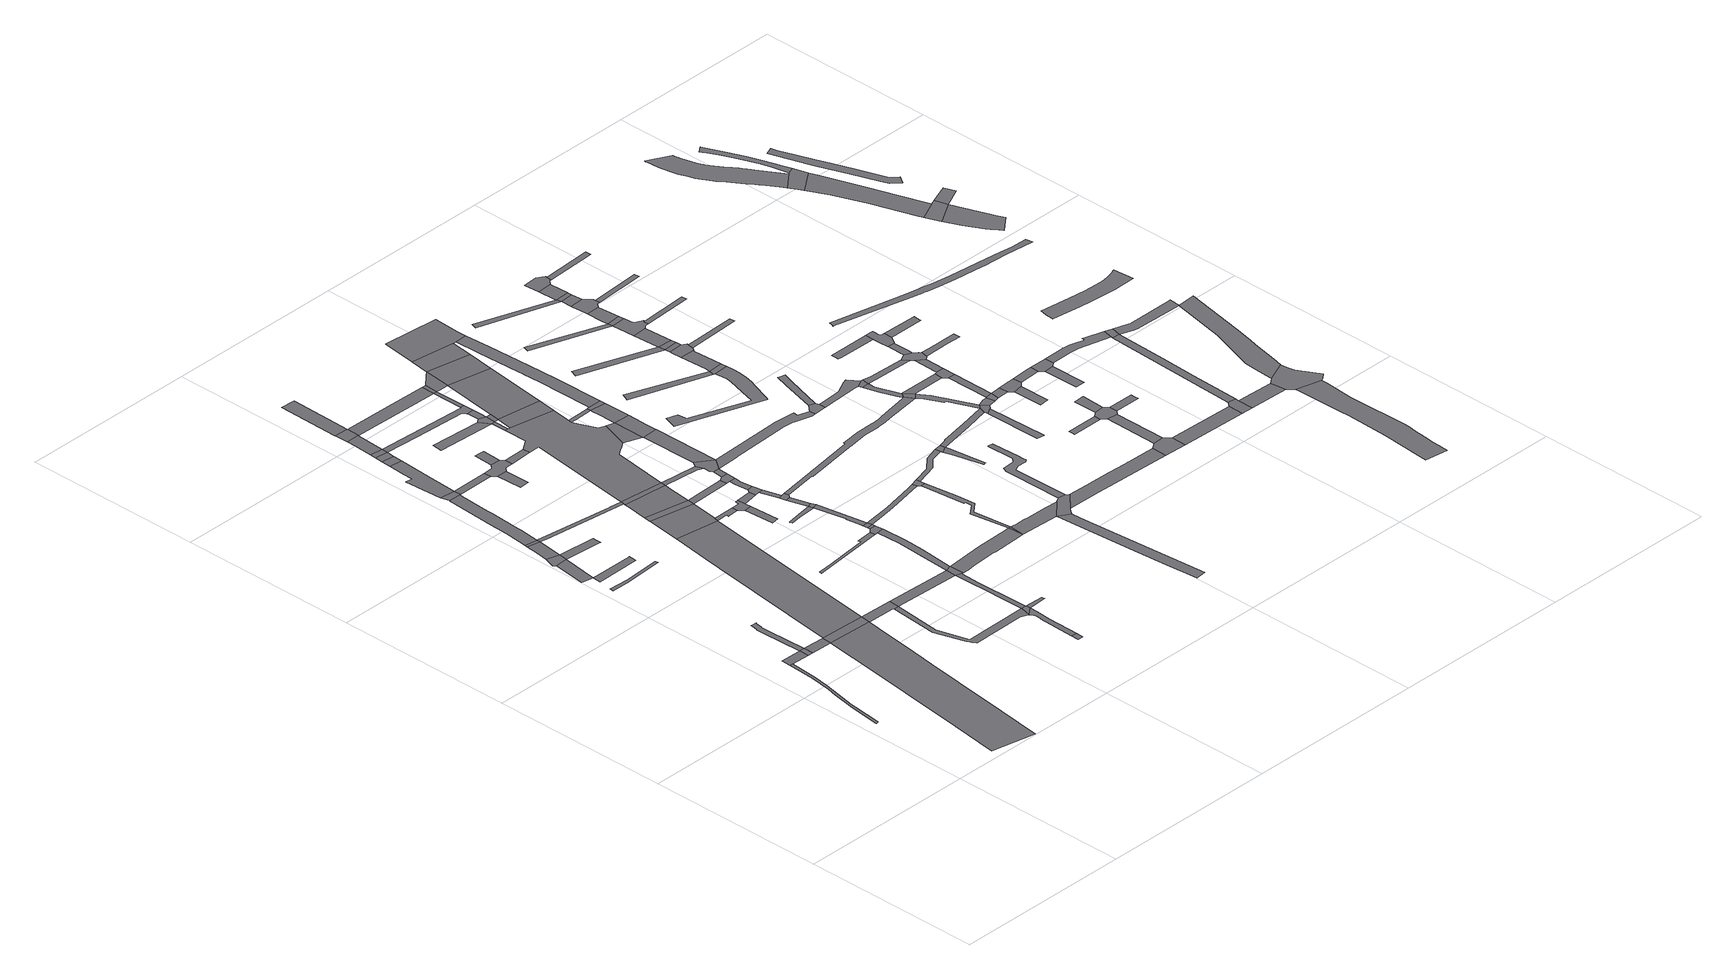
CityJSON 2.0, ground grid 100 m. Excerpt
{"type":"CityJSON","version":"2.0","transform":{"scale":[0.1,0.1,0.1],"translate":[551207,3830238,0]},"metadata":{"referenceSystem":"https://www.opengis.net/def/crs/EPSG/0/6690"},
"CityObjects":{
"road1":{"type":"Road","attributes":{"RoadStructureAttribute.sectionType":"1"},"geometry":[{"type":"MultiSurface","lod":"1","boundaries":[[[0,1,2,3,4,5,6,7,8,9,10,11,12,13,14,15]]]}]},
"road2":{"type":"Road","geometry":[{"type":"MultiSurface","lod":"1","boundaries":[[[16,17,0,15,18,19]]]}]},
"road3":{"type":"Road","attributes":{"RoadStructureAttribute.sectionType":"1"},"geometry":[{"type":"MultiSurface","lod":"1","boundaries":[[[20,21,22,23,24,25,26,27,28,29,30,31,32,33,34,35]]]}]},
"road4":{"type":"Road","geometry":[{"type":"MultiSurface","lod":"1","boundaries":[[[19,18,36,37]]]}]},
"road5":{"type":"Road","attributes":{"RoadStructureAttribute.sectionType":"1"},"geometry":[{"type":"MultiSurface","lod":"1","boundaries":[[[38,39,40,41,42,43,44,45,46,47,19,37]]]}]},
"road6":{"type":"Road","attributes":{"RoadStructureAttribute.sectionType":"1"},"geometry":[{"type":"MultiSurface","lod":"1","boundaries":[[[48,37,36,20,49]]]}]},
"road7":{"type":"Road","attributes":{"RoadStructureAttribute.sectionType":"1"},"geometry":[{"type":"MultiSurface","lod":"1","boundaries":[[[50,51,52,53]]]}]},
"road8":{"type":"Road","geometry":[{"type":"MultiSurface","lod":"1","boundaries":[[[54,55,51,50,56]]]}]},
"road9":{"type":"Road","attributes":{"RoadStructureAttribute.sectionType":"1"},"geometry":[{"type":"MultiSurface","lod":"1","boundaries":[[[57,58,59,60,61,62,63]]]}]},
"road10":{"type":"Road","attributes":{"RoadStructureAttribute.sectionType":"1"},"geometry":[{"type":"MultiSurface","lod":"1","boundaries":[[[64,65,54,56,66,67]]]}]},
"road11":{"type":"Road","attributes":{"RoadStructureAttribute.sectionType":"1"},"geometry":[{"type":"MultiSurface","lod":"1","boundaries":[[[68,69,70,71,53,72]]]}]},
"road12":{"type":"Road","geometry":[{"type":"MultiSurface","lod":"1","boundaries":[[[49,20,35,73,74]]]}]},
"road13":{"type":"Road","geometry":[{"type":"MultiSurface","lod":"1","boundaries":[[[75,64,67,76]]]}]},
"road14":{"type":"Road","geometry":[{"type":"MultiSurface","lod":"1","boundaries":[[[77,78,79,80,56,50]]]}]},
"road15":{"type":"Road","attributes":{"RoadStructureAttribute.sectionType":"1"},"geometry":[{"type":"MultiSurface","lod":"1","boundaries":[[[81,82,83,75,76,84,85,86,87,88,89,90]]]}]},
"road16":{"type":"Road","geometry":[{"type":"MultiSurface","lod":"1","boundaries":[[[91,92,81,90,93]]]}]},
"road17":{"type":"Road","geometry":[{"type":"MultiSurface","lod":"1","boundaries":[[[73,35,94,95,96,97,98]]]}]},
"road18":{"type":"Road","attributes":{"RoadStructureAttribute.sectionType":"1"},"geometry":[{"type":"MultiSurface","lod":"1","boundaries":[[[99,100,101,74,73,102]]]}]},
"road19":{"type":"Road","attributes":{"RoadStructureAttribute.sectionType":"1"},"geometry":[{"type":"MultiSurface","lod":"1","boundaries":[[[103,104,105,106,91,93,107,108,109]]]}]},
"road20":{"type":"Road","attributes":{"RoadStructureAttribute.sectionType":"1"},"geometry":[{"type":"MultiSurface","lod":"1","boundaries":[[[76,67,110,111,112,113,114,115,116,117]]]}]},
"road21":{"type":"Road","attributes":{"RoadStructureAttribute.sectionType":"1"},"geometry":[{"type":"MultiSurface","lod":"1","boundaries":[[[118,93,90,119]]]}]},
"road22":{"type":"Road","geometry":[{"type":"MultiSurface","lod":"1","boundaries":[[[120,103,109,121]]]}]},
"road23":{"type":"Road","attributes":{"RoadStructureAttribute.sectionType":"1"},"geometry":[{"type":"MultiSurface","lod":"1","boundaries":[[[122,120,121,123,124,125]]]}]},
"road24":{"type":"Road","geometry":[{"type":"MultiSurface","lod":"1","boundaries":[[[126,122,125,127]]]}]},
"road25":{"type":"Road","attributes":{"RoadStructureAttribute.sectionType":"1"},"geometry":[{"type":"MultiSurface","lod":"1","boundaries":[[[96,128,129,130,131,132,133,134,135,136,137,138,139,140,141,142,143,144,97]]]}]},
"road26":{"type":"Road","attributes":{"RoadStructureAttribute.sectionType":"1"},"geometry":[{"type":"MultiSurface","lod":"1","boundaries":[[[145,146,147,148,149,150,126,127]]]}]},
"road27":{"type":"Road","geometry":[{"type":"MultiSurface","lod":"1","boundaries":[[[151,152,153,154]]]}]},
"road28":{"type":"Road","geometry":[{"type":"MultiSurface","lod":"1","boundaries":[[[155,156,149,148,157,158,159]]]}]},
"road29":{"type":"Road","geometry":[{"type":"MultiSurface","lod":"1","boundaries":[[[160,161,162,163]]]}]},
"road30":{"type":"Road","attributes":{"RoadStructureAttribute.sectionType":"1"},"geometry":[{"type":"MultiSurface","lod":"1","boundaries":[[[98,97,164,165]]]}]},
"road31":{"type":"Road","attributes":{"RoadStructureAttribute.sectionType":"1"},"geometry":[{"type":"MultiSurface","lod":"1","boundaries":[[[166,167,168,139,169,170,171,172,151,154]]]}]},
"road32":{"type":"Road","geometry":[{"type":"MultiSurface","lod":"1","boundaries":[[[173,174,99,102,175,176,177]]]}]},
"road33":{"type":"Road","attributes":{"RoadStructureAttribute.sectionType":"1"},"geometry":[{"type":"MultiSurface","lod":"1","boundaries":[[[178,155,159,179]]]}]},
"road34":{"type":"Road","geometry":[{"type":"MultiSurface","lod":"1","boundaries":[[[180,181,118,119,163,162,182,183,184,185]]]}]},
"road35":{"type":"Road","geometry":[{"type":"MultiSurface","lod":"1","boundaries":[[[140,139,168,186]]]}]},
"road36":{"type":"Road","geometry":[{"type":"MultiSurface","lod":"1","boundaries":[[[187,173,177,188]]]}]},
"road37":{"type":"Road","geometry":[{"type":"MultiSurface","lod":"1","boundaries":[[[189,190,191,180,185]]]}]},
"road38":{"type":"Road","attributes":{"RoadStructureAttribute.sectionType":"1"},"geometry":[{"type":"MultiSurface","lod":"1","boundaries":[[[113,192,193,187,188,194,195,196]]]}]},
"road39":{"type":"Road","attributes":{"RoadStructureAttribute.sectionType":"1"},"geometry":[{"type":"MultiSurface","lod":"1","boundaries":[[[197,198,199,200,201,202,203,204,205,206]]]}]},
"road40":{"type":"Road","attributes":{"RoadStructureAttribute.sectionType":"1"},"geometry":[{"type":"MultiSurface","lod":"1","boundaries":[[[164,207,208,209,210,211,212,213,140,186,214,215,216,217,218,219,220,221,222,223,224]]]}]},
"road41":{"type":"Road","geometry":[{"type":"MultiSurface","lod":"1","boundaries":[[[225,226,227,228,186,168]]]}]},
"road42":{"type":"Road","geometry":[{"type":"MultiSurface","lod":"1","boundaries":[[[114,113,196,229]]]}]},
"road43":{"type":"Road","attributes":{"RoadStructureAttribute.sectionType":"1"},"geometry":[{"type":"MultiSurface","lod":"1","boundaries":[[[230,175,102,231,232,233,234,235]]]}]},
"road44":{"type":"Road","attributes":{"RoadStructureAttribute.sectionType":"1"},"geometry":[{"type":"MultiSurface","lod":"1","boundaries":[[[236,184,183,237]]]}]},
"road45":{"type":"Road","attributes":{"RoadStructureAttribute.sectionType":"1"},"geometry":[{"type":"MultiSurface","lod":"1","boundaries":[[[238,127,125,239,240,241,242,243,244,245]]]}]},
"road46":{"type":"Road","geometry":[{"type":"MultiSurface","lod":"1","boundaries":[[[246,165,164,224]]]}]},
"road47":{"type":"Road","attributes":{"RoadStructureAttribute.sectionType":"1"},"geometry":[{"type":"MultiSurface","lod":"1","boundaries":[[[247,248,249,250,251,252]]]}]},
"road48":{"type":"Road","geometry":[{"type":"MultiSurface","lod":"1","boundaries":[[[253,254,255,256]]]}]},
"road49":{"type":"Road","attributes":{"RoadStructureAttribute.sectionType":"1"},"geometry":[{"type":"MultiSurface","lod":"1","boundaries":[[[257,158,157,258,259,260]]]}]},
"road50":{"type":"Road","geometry":[{"type":"MultiSurface","lod":"1","boundaries":[[[261,262,263,230,235,256,255,264]]]}]},
"road51":{"type":"Road","attributes":{"RoadStructureAttribute.sectionType":"1"},"geometry":[{"type":"MultiSurface","lod":"1","boundaries":[[[265,266,267,268,269,270,271,165,246]]]}]},
"road52":{"type":"Road","attributes":{"RoadStructureAttribute.sectionType":"1"},"geometry":[{"type":"MultiSurface","lod":"1","boundaries":[[[272,273,188,177,274,275]]]}]},
"road53":{"type":"Road","geometry":[{"type":"MultiSurface","lod":"1","boundaries":[[[276,277,278,279,280,281,282,283]]]}]},
"road54":{"type":"Road","attributes":{"RoadStructureAttribute.sectionType":"1"},"geometry":[{"type":"MultiSurface","lod":"1","boundaries":[[[284,261,264,285]]]}]},
"road55":{"type":"Road","geometry":[{"type":"MultiSurface","lod":"1","boundaries":[[[286,287,288,289,290,236,237,291,114,229,292,293,294,295,296,297,298,299,300,301,302,303,304,305,306,307]]]}]},
"road56":{"type":"Road","geometry":[{"type":"MultiSurface","lod":"1","boundaries":[[[308,309,197,206,269,268]]]}]},
"road57":{"type":"Road","geometry":[{"type":"MultiSurface","lod":"1","boundaries":[[[310,251,287,286]]]}]},
"road58":{"type":"Road","attributes":{"RoadStructureAttribute.sectionType":"1"},"geometry":[{"type":"MultiSurface","lod":"1","boundaries":[[[229,196,311,312,313]]]}]},
"road59":{"type":"Road","geometry":[{"type":"MultiSurface","lod":"1","boundaries":[[[314,252,251,310,315]]]}]},
"road60":{"type":"Road","attributes":{"RoadStructureAttribute.sectionType":"1"},"geometry":[{"type":"MultiSurface","lod":"1","boundaries":[[[316,317,309,308]]]}]},
"road61":{"type":"Road","geometry":[{"type":"MultiSurface","lod":"1","boundaries":[[[318,319,317,316]]]}]},
"road62":{"type":"Road","attributes":{"RoadStructureAttribute.sectionType":"1"},"geometry":[{"type":"MultiSurface","lod":"1","boundaries":[[[320,321,283,322,323,324,319,318]]]}]},
"road63":{"type":"Road","geometry":[{"type":"MultiSurface","lod":"1","boundaries":[[[325,326,243,242,327,328,314,315]]]}]},
"road64":{"type":"Road","geometry":[{"type":"MultiSurface","lod":"1","boundaries":[[[329,330,284,285,331,332]]]}]},
"road65":{"type":"Road","attributes":{"RoadStructureAttribute.sectionType":"1"},"geometry":[{"type":"MultiSurface","lod":"1","boundaries":[[[315,310,333,334]]]}]},
"road66":{"type":"Road","geometry":[{"type":"MultiSurface","lod":"1","boundaries":[[[335,276,283,321]]]}]},
"road67":{"type":"Road","attributes":{"RoadStructureAttribute.sectionType":"1"},"geometry":[{"type":"MultiSurface","lod":"1","boundaries":[[[336,337,276,335]]]}]},
"road68":{"type":"Road","attributes":{"RoadStructureAttribute.sectionType":"1"},"geometry":[{"type":"MultiSurface","lod":"1","boundaries":[[[332,331,338,339]]]}]},
"road69":{"type":"Road","geometry":[{"type":"MultiSurface","lod":"1","boundaries":[[[340,339,338,337,336,341,342,343]]]}]},
"road70":{"type":"Road","attributes":{"RoadStructureAttribute.sectionType":"1"},"geometry":[{"type":"MultiSurface","lod":"1","boundaries":[[[344,345,330,329,346,347]]]}]},
"road71":{"type":"Road","attributes":{"RoadStructureAttribute.sectionType":"1"},"geometry":[{"type":"MultiSurface","lod":"1","boundaries":[[[348,349,350,351,246,224,352,353,354,355,356,357]]]}]},
"road72":{"type":"Road","geometry":[{"type":"MultiSurface","lod":"1","boundaries":[[[358,359,360,272,275,344,347,361]]]}]},
"road73":{"type":"Road","attributes":{"RoadStructureAttribute.sectionType":"1"},"geometry":[{"type":"MultiSurface","lod":"1","boundaries":[[[259,245,244,362]]]}]},
"road74":{"type":"Road","attributes":{"RoadStructureAttribute.sectionType":"1"},"geometry":[{"type":"MultiSurface","lod":"1","boundaries":[[[363,358,361,364]]]}]},
"road75":{"type":"Road","geometry":[{"type":"MultiSurface","lod":"1","boundaries":[[[260,259,362,365]]]}]},
"road76":{"type":"Road","geometry":[{"type":"MultiSurface","lod":"1","boundaries":[[[333,307,306,366]]]}]},
"road77":{"type":"Road","geometry":[{"type":"MultiSurface","lod":"1","boundaries":[[[367,313,312,368,363,364,369]]]}]},
"road78":{"type":"Road","attributes":{"RoadStructureAttribute.sectionType":"1"},"geometry":[{"type":"MultiSurface","lod":"1","boundaries":[[[296,295,370,371]]]}]},
"road79":{"type":"Road","attributes":{"RoadStructureAttribute.sectionType":"1"},"geometry":[{"type":"MultiSurface","lod":"1","boundaries":[[[372,373,365,362,374,375,376,377]]]}]},
"road80":{"type":"Road","attributes":{"RoadStructureAttribute.sectionType":"1"},"geometry":[{"type":"MultiSurface","lod":"1","boundaries":[[[378,379,367,369]]]}]},
"road81":{"type":"Road","attributes":{"RoadStructureAttribute.sectionType":"1"},"geometry":[{"type":"MultiSurface","lod":"1","boundaries":[[[380,381,382,318,316,383,384,385]]]}]},
"road82":{"type":"Road","attributes":{"RoadStructureAttribute.sectionType":"1"},"geometry":[{"type":"MultiSurface","lod":"1","boundaries":[[[377,334,333,366,386]]]}]},
"road83":{"type":"Road","geometry":[{"type":"MultiSurface","lod":"1","boundaries":[[[387,305,304,388,389]]]}]},
"road84":{"type":"Road","geometry":[{"type":"MultiSurface","lod":"1","boundaries":[[[348,357,390]]]}]},
"road85":{"type":"Road","geometry":[{"type":"MultiSurface","lod":"1","boundaries":[[[371,370,379,378,391,392,393,394,395]]]}]},
"road86":{"type":"Road","attributes":{"RoadStructureAttribute.sectionType":"1"},"geometry":[{"type":"MultiSurface","lod":"1","boundaries":[[[389,396,397,398,371,395,399,400]]]}]},
"road87":{"type":"Road","geometry":[{"type":"MultiSurface","lod":"1","boundaries":[[[372,377,386,401]]]}]},
"road88":{"type":"Road","geometry":[{"type":"MultiSurface","lod":"1","boundaries":[[[402,387,389,400,403]]]}]},
"road89":{"type":"Road","attributes":{"RoadStructureAttribute.sectionType":"1"},"geometry":[{"type":"MultiSurface","lod":"1","boundaries":[[[404,405,406,407,408,409,410,411,412,348,390]]]}]},
"road90":{"type":"Road","attributes":{"RoadStructureAttribute.sectionType":"1"},"geometry":[{"type":"MultiSurface","lod":"1","boundaries":[[[413,372,401,414]]]}]},
"road91":{"type":"Road","attributes":{"RoadStructureAttribute.sectionType":"1"},"geometry":[{"type":"MultiSurface","lod":"1","boundaries":[[[415,416,417,418,419,420,421,422,423]]]}]},
"road92":{"type":"Road","attributes":{"RoadStructureAttribute.sectionType":"1"},"geometry":[{"type":"MultiSurface","lod":"1","boundaries":[[[424,425,426,427,428,390,357,415,429]]]}]},
"road93":{"type":"Road","geometry":[{"type":"MultiSurface","lod":"1","boundaries":[[[430,380,385,408,407,431]]]}]},
"road94":{"type":"Road","attributes":{"RoadStructureAttribute.sectionType":"1"},"geometry":[{"type":"MultiSurface","lod":"1","boundaries":[[[432,433,434,435,436,369,364,437,438,439,440,441,442,443,444,445,446,447]]]}]},
"road95":{"type":"Road","attributes":{"RoadStructureAttribute.sectionType":"1"},"geometry":[{"type":"MultiSurface","lod":"1","boundaries":[[[448,449,450,451,452,453,454,455,456,457,458,459,460,402,403]]]}]},
"road96":{"type":"Road","geometry":[{"type":"MultiSurface","lod":"1","boundaries":[[[461,462,413,414,453,452,463,464]]]}]},
"road97":{"type":"Road","geometry":[{"type":"MultiSurface","lod":"1","boundaries":[[[465,466,429,415,423,467,468,469,470]]]}]},
"road98":{"type":"Road","attributes":{"RoadStructureAttribute.sectionType":"1"},"geometry":[{"type":"MultiSurface","lod":"1","boundaries":[[[471,472,473,474,475,476,477,478,479,480,340,343,481,482,483,484,485,486,487,488,489,490,491,492,493]]]}]},
"road99":{"type":"Road","attributes":{"RoadStructureAttribute.sectionType":"1"},"geometry":[{"type":"MultiSurface","lod":"1","boundaries":[[[494,495,496,430,431,497,498,499]]]}]},
"road100":{"type":"Road","attributes":{"RoadStructureAttribute.sectionType":"1"},"geometry":[{"type":"MultiSurface","lod":"1","boundaries":[[[500,501,502,503,504,505,506,507,508,509,510,511,512,513,514,515,516,517,518,519,520,521]]]}]},
"road101":{"type":"Road","attributes":{"RoadStructureAttribute.sectionType":"1"},"geometry":[{"type":"MultiSurface","lod":"1","boundaries":[[[522,523,524,525]]]}]},
"road102":{"type":"Road","geometry":[{"type":"MultiSurface","lod":"1","boundaries":[[[526,527,528,529,530,531,532,533,534]]]}]},
"road103":{"type":"Road","attributes":{"RoadStructureAttribute.sectionType":"1"},"geometry":[{"type":"MultiSurface","lod":"1","boundaries":[[[535,536,537,538]]]}]},
"road104":{"type":"Road","geometry":[{"type":"MultiSurface","lod":"1","boundaries":[[[539,494,499,540,534,533]]]}]},
"road105":{"type":"Road","attributes":{"RoadStructureAttribute.sectionType":"1"},"geometry":[{"type":"MultiSurface","lod":"1","boundaries":[[[541,542,543,544,545,546,547,548,549,550,551,552,553,554,555,556,557,558,465,470]]]}]},
"road106":{"type":"Road","geometry":[{"type":"MultiSurface","lod":"1","boundaries":[[[559,560,561,562,447,446,563,564,565]]]}]},
"road107":{"type":"Road","attributes":{"RoadStructureAttribute.sectionType":"1"},"geometry":[{"type":"MultiSurface","lod":"1","boundaries":[[[566,567,568,569]]]}]},
"road108":{"type":"Road","attributes":{"RoadStructureAttribute.sectionType":"1"},"geometry":[{"type":"MultiSurface","lod":"1","boundaries":[[[570,571,572,573,574,575,469,468,576,577,578]]]}]},
"road109":{"type":"Road","geometry":[{"type":"MultiSurface","lod":"1","boundaries":[[[579,525,524,521,520]]]}]},
"road110":{"type":"Road","attributes":{"RoadStructureAttribute.sectionType":"1"},"geometry":[{"type":"MultiSurface","lod":"1","boundaries":[[[580,581,582,583]]]}]},
"road111":{"type":"Road","attributes":{"RoadStructureAttribute.sectionType":"1"},"geometry":[{"type":"MultiSurface","lod":"1","boundaries":[[[584,585,586,587,588,589,559,565]]]}]},
"road112":{"type":"Road","attributes":{"RoadStructureAttribute.sectionType":"1"},"geometry":[{"type":"MultiSurface","lod":"1","boundaries":[[[590,591,525,579,592,593,594]]]}]},
"road113":{"type":"Road","attributes":{"RoadStructureAttribute.sectionType":"1"},"geometry":[{"type":"MultiSurface","lod":"1","boundaries":[[[595,596,597,598,539,533,599,600]]]}]},
"road114":{"type":"Road","geometry":[{"type":"MultiSurface","lod":"1","boundaries":[[[601,602,603,604,590,594,605,606]]]}]},
"road115":{"type":"Road","attributes":{"RoadStructureAttribute.sectionType":"1"},"geometry":[{"type":"MultiSurface","lod":"1","boundaries":[[[607,537,603,602]]]}]},
"road116":{"type":"Road","attributes":{"RoadStructureAttribute.sectionType":"1"},"geometry":[{"type":"MultiSurface","lod":"1","boundaries":[[[608,609,610,611,612,613,564,563,614,615,616,617]]]}]},
"road117":{"type":"Road","geometry":[{"type":"MultiSurface","lod":"1","boundaries":[[[538,537,607,618,619]]]}]},
"road118":{"type":"Road","attributes":{"RoadStructureAttribute.sectionType":"1"},"geometry":[{"type":"MultiSurface","lod":"1","boundaries":[[[620,621,622,538,619]]]}]},
"road119":{"type":"Road","geometry":[{"type":"MultiSurface","lod":"1","boundaries":[[[623,569,568,624]]]}]},
"road120":{"type":"Road","geometry":[{"type":"MultiSurface","lod":"1","boundaries":[[[625,626,627,624,568,621,620,628,629,630]]]}]},
"road121":{"type":"Road","attributes":{"RoadStructureAttribute.sectionType":"1"},"geometry":[{"type":"MultiSurface","lod":"1","boundaries":[[[631,632,633,634,635,636,637,569,623]]]}]},
"road122":{"type":"Road","attributes":{"RoadStructureAttribute.sectionType":"1"},"geometry":[{"type":"MultiSurface","lod":"1","boundaries":[[[638,639,640,641,642,643,471,644,645,646,647,648]]]}]},
"road123":{"type":"Road","geometry":[{"type":"MultiSurface","lod":"1","boundaries":[[[617,616,639,638,649]]]}]},
"road124":{"type":"Road","geometry":[{"type":"MultiSurface","lod":"1","boundaries":[[[644,471,493,650]]]}]},
"road125":{"type":"Road","geometry":[{"type":"MultiSurface","lod":"1","boundaries":[[[651,638,648]]]}]},
"road126":{"type":"Road","attributes":{"RoadStructureAttribute.sectionType":"1"},"geometry":[{"type":"MultiSurface","lod":"1","boundaries":[[[652,653,654,655,656,657,658,659]]]}]},
"road127":{"type":"Road","geometry":[{"type":"MultiSurface","lod":"1","boundaries":[[[660,661,662,663,664,665,634,633,666,667,668,669]]]}]},
"road128":{"type":"Road","attributes":{"RoadStructureAttribute.sectionType":"1"},"geometry":[{"type":"MultiSurface","lod":"1","boundaries":[[[670,580,663,662]]]}]},
"road129":{"type":"Road","attributes":{"RoadStructureAttribute.sectionType":"1"},"geometry":[{"type":"MultiSurface","lod":"1","boundaries":[[[671,672,580,670]]]}]},
"road130":{"type":"Road","attributes":{"RoadStructureAttribute.sectionType":"1"},"geometry":[{"type":"MultiSurface","lod":"1","boundaries":[[[673,674,675,650,493,676,677,678,679,595,680]]]}]},
"road131":{"type":"Road","attributes":{"RoadStructureAttribute.sectionType":"1"},"geometry":[{"type":"MultiSurface","lod":"1","boundaries":[[[681,682,683,684,685,672,671]]]}]},
"road132":{"type":"Road","attributes":{"RoadStructureAttribute.sectionType":"1"},"geometry":[{"type":"MultiSurface","lod":"1","boundaries":[[[686,687,606,605]]]}]},
"road133":{"type":"Road","geometry":[{"type":"MultiSurface","lod":"1","boundaries":[[[680,595,600,688,659,658,689]]]}]},
"road134":{"type":"Road","geometry":[{"type":"MultiSurface","lod":"1","boundaries":[[[690,691,692,693,694,683,682,695,696,697]]]}]},
"road135":{"type":"Road","attributes":{"RoadStructureAttribute.sectionType":"1"},"geometry":[{"type":"MultiSurface","lod":"1","boundaries":[[[644,650,698,699,700]]]}]},
"road136":{"type":"Road","attributes":{"RoadStructureAttribute.sectionType":"1"},"geometry":[{"type":"MultiSurface","lod":"1","boundaries":[[[701,702,703,704,705,706,680,689,707]]]}]},
"road137":{"type":"Road","attributes":{"RoadStructureAttribute.sectionType":"1"},"geometry":[{"type":"MultiSurface","lod":"1","boundaries":[[[708,709,630,629]]]}]},
"road138":{"type":"Road","geometry":[{"type":"MultiSurface","lod":"1","boundaries":[[[710,711,712,713,714,715]]]}]},
"road139":{"type":"Road","attributes":{"RoadStructureAttribute.sectionType":"1"},"geometry":[{"type":"MultiSurface","lod":"1","boundaries":[[[716,649,638,651,717,718,719,720,721,722]]]}]},
"road140":{"type":"Road","geometry":[{"type":"MultiSurface","lod":"1","boundaries":[[[723,724,725,578,577,726,727]]]}]},
"road141":{"type":"Road","geometry":[{"type":"MultiSurface","lod":"1","boundaries":[[[728,729,701,707,730]]]}]},
"road142":{"type":"Road","attributes":{"RoadStructureAttribute.sectionType":"1"},"geometry":[{"type":"MultiSurface","lod":"1","boundaries":[[[731,729,728,732]]]}]},
"road143":{"type":"Road","attributes":{"RoadStructureAttribute.sectionType":"1"},"geometry":[{"type":"MultiSurface","lod":"1","boundaries":[[[733,734,669,668]]]}]},
"road144":{"type":"Road","attributes":{"RoadStructureAttribute.sectionType":"1"},"geometry":[{"type":"MultiSurface","lod":"1","boundaries":[[[735,736,728,730,737]]]}]},
"road145":{"type":"Road","attributes":{"RoadStructureAttribute.sectionType":"1"},"geometry":[{"type":"MultiSurface","lod":"1","boundaries":[[[738,725,724,739]]]}]},
"road146":{"type":"Road","geometry":[{"type":"MultiSurface","lod":"1","boundaries":[[[740,700,699,731,732,741]]]}]},
"road147":{"type":"Road","attributes":{"RoadStructureAttribute.sectionType":"1"},"geometry":[{"type":"MultiSurface","lod":"1","boundaries":[[[742,743,744,745,746,747]]]}]},
"road148":{"type":"Road","geometry":[{"type":"MultiSurface","lod":"1","boundaries":[[[748,749,750,751]]]}]},
"road149":{"type":"Road","geometry":[{"type":"MultiSurface","lod":"1","boundaries":[[[752,753,754,715,714,755,756,738,739,757,758]]]}]},
"road150":{"type":"Road","attributes":{"RoadStructureAttribute.sectionType":"1"},"geometry":[{"type":"MultiSurface","lod":"1","boundaries":[[[759,760,697,696]]]}]},
"road151":{"type":"Road","attributes":{"RoadStructureAttribute.sectionType":"1"},"geometry":[{"type":"MultiSurface","lod":"1","boundaries":[[[761,762,763,740,741,764]]]}]},
"road152":{"type":"Road","geometry":[{"type":"MultiSurface","lod":"1","boundaries":[[[765,766,735,737,751,750,767]]]}]},
"road153":{"type":"Road","geometry":[{"type":"MultiSurface","lod":"1","boundaries":[[[768,769,722,721,761,764,770,771,772,773,774,775]]]}]},
"road154":{"type":"Road","attributes":{"RoadStructureAttribute.sectionType":"1"},"geometry":[{"type":"MultiSurface","lod":"1","boundaries":[[[776,777,753,752]]]}]},
"road155":{"type":"Road","attributes":{"RoadStructureAttribute.sectionType":"1"},"geometry":[{"type":"MultiSurface","lod":"1","boundaries":[[[778,779,780,781,782,768,775,783,784]]]}]},
"road156":{"type":"Road","geometry":[{"type":"MultiSurface","lod":"1","boundaries":[[[785,786,787,788,789,747,746,790,791,792,778,784,793,794,795,796]]]}]},
"road157":{"type":"Road","geometry":[{"type":"MultiSurface","lod":"1","boundaries":[[[797,798,799,758,757]]]}]},
"road158":{"type":"Road","attributes":{"RoadStructureAttribute.sectionType":"1"},"geometry":[{"type":"MultiSurface","lod":"1","boundaries":[[[727,726,800,801]]]}]},
"road159":{"type":"Road","attributes":{"RoadStructureAttribute.sectionType":"1"},"geometry":[{"type":"MultiSurface","lod":"1","boundaries":[[[802,803,765,767,804]]]}]},
"road160":{"type":"Road","geometry":[{"type":"MultiSurface","lod":"1","boundaries":[[[805,806,807,808,809,810,772,771]]]}]},
"road161":{"type":"Road","geometry":[{"type":"MultiSurface","lod":"1","boundaries":[[[811,812,813,814]]]}]},
"road162":{"type":"Road","geometry":[{"type":"MultiSurface","lod":"1","boundaries":[[[815,816,802,804,814,813,817]]]}]},
"road163":{"type":"Road","geometry":[{"type":"MultiSurface","lod":"1","boundaries":[[[818,819,820,821,796,795]]]}]},
"road164":{"type":"Road","geometry":[{"type":"MultiSurface","lod":"1","boundaries":[[[822,823,801,800,824,825,826]]]}]},
"road165":{"type":"Road","attributes":{"RoadStructureAttribute.sectionType":"1"},"geometry":[{"type":"MultiSurface","lod":"1","boundaries":[[[827,828,829,830,831,832,833,834,835,836,815,817,837,838,839,840]]]}]},
"road166":{"type":"Road","attributes":{"RoadStructureAttribute.sectionType":"1"},"geometry":[{"type":"MultiSurface","lod":"1","boundaries":[[[841,842,825,824,843,844]]]}]},
"road167":{"type":"Road","attributes":{"RoadStructureAttribute.sectionType":"1"},"geometry":[{"type":"MultiSurface","lod":"1","boundaries":[[[845,822,826,846,847,848,849]]]}]},
"road168":{"type":"Road","attributes":{"RoadStructureAttribute.sectionType":"1"},"geometry":[{"type":"MultiSurface","lod":"1","boundaries":[[[850,851,852,853,854,855,856,857,858,859,860,861,862,863,864,865,866,867,868,869,870]]]}]},
"road169":{"type":"Road","geometry":[{"type":"MultiSurface","lod":"1","boundaries":[[[840,839,845,849,871]]]}]},
"road170":{"type":"Road","attributes":{"RoadStructureAttribute.sectionType":"1"},"geometry":[{"type":"MultiSurface","lod":"1","boundaries":[[[872,873,874,875,876,877,878,879,880,881,882,883,884,885,886,887,888,889,890,891,892,893,894,895,896,897,898]]]}]},
"road171":{"type":"Road","geometry":[{"type":"MultiSurface","lod":"1","boundaries":[[[899,900,901,902,844,843,903,904,850,870,905,906,907,908,909]]]}]},
"road172":{"type":"Road","attributes":{"RoadStructureAttribute.sectionType":"1"},"geometry":[{"type":"MultiSurface","lod":"1","boundaries":[[[910,911,912,871,849,913,914,915,916]]]}]},
"road173":{"type":"Road","attributes":{"RoadStructureAttribute.sectionType":"1"},"geometry":[{"type":"MultiSurface","lod":"1","boundaries":[[[917,918,919,920,921,922,923,915,924,925,926,927,928,929,901,900]]]}]},
"road174":{"type":"Road","attributes":{"RoadStructureAttribute.sectionType":"1"},"geometry":[{"type":"MultiSurface","lod":"1","boundaries":[[[930,931,932,933,934,935,936,937,938,939,940,941,942,943,944,945,946]]]}]},
"road175":{"type":"Road","attributes":{"function":"3","RoadStructureAttribute.sectionType":"1"},"geometry":[{"type":"MultiSurface","lod":"1","boundaries":[[[947,948,949,950,951,952,953,954,955,956,957,958,959,960,961,962,963,964,965,966,967,968,969,970,971,972,973,974,975,976,977,978,979,980,981,982,983,984]]]}]},
"road176":{"type":"Road","geometry":[{"type":"MultiSurface","lod":"1","boundaries":[[[985,986,968,967,987,988,989]]]}]},
"road177":{"type":"Road","attributes":{"function":"3","RoadStructureAttribute.sectionType":"1"},"geometry":[{"type":"MultiSurface","lod":"1","boundaries":[[[990,991,992,993,989,988,994,995,996,997,998,999,1000,1001]]]}]},
"road178":{"type":"Road","attributes":{"RoadStructureAttribute.sectionType":"1"},"geometry":[{"type":"MultiSurface","lod":"1","boundaries":[[[1002,1003,1004,1005,1006,1007,1008,1009,1010,1011,1012,1013,1014,1015,1016,1017,1018,1019,986,985]]]}]},
"road179":{"type":"Road","geometry":[{"type":"MultiSurface","lod":"1","boundaries":[[[1020,1001,1000,1021,1022,1023]]]}]},
"road180":{"type":"Road","attributes":{"function":"3","RoadStructureAttribute.sectionType":"1"},"geometry":[{"type":"MultiSurface","lod":"1","boundaries":[[[1024,1025,1023,1022,1026,1027,1028,1029,1030,1031,1032]]]}]},
"road181":{"type":"Road","attributes":{"RoadStructureAttribute.sectionType":"1"},"geometry":[{"type":"MultiSurface","lod":"1","boundaries":[[[1033,1034,1035,1036,1037,1038,1039,1040,1041,1042,1043,1044,1045,1046,1047,1048]]]}]},
"road182":{"type":"Road","attributes":{"RoadStructureAttribute.sectionType":"1"},"geometry":[{"type":"MultiSurface","lod":"1","boundaries":[[[1049,1020,1023,1050]]]}]}
},
"vertices":[
[161,1241,0],[153,1088,0],[134,968,0],[122,915,0],[101,795,0],[96,778,0],[78,609,0],[78,607,0],[85,608,0],[93,610,0],[111,775,0],[116,805,0],[137,913,0],[154,998,0],[168,1085,0],[179,1240,0],
[275,1291,0],[163,1295,0],[279,1237,0],[280,1291,0],
[430,1232,0],[428,1219,0],[410,1070,0],[398,975,0],[359,685,0],[310,319,0],[274,53,0],[521,4,0],[521,6,0],[554,255,0],[595,566,0],[623,768,0],[623,769,0],[648,955,0],[663,1073,0],[683,1223,0],
[309,1236,0],[310,1291,0],
[305,1509,0],[304,1561,0],[307,1564,0],[313,1602,0],[314,1604,0],[299,1605,0],[284,1606,0],[277,1563,0],[274,1561,0],[275,1518,0],
[326,1291,0],[434,1287,0],
[99,2620,0],[29,2614,0],[6,2434,0],[73,2421,0],
[37,2689,0],[17,2631,0],[106,2669,0],
[166,2276,0],[375,2290,0],[375,2298,0],[374,2306,0],[168,2293,0],[58,2299,0],[57,2278,0],
[53,2829,0],[46,2755,0],[124,2802,0],[126,2812,0],
[317,2378,0],[319,2400,0],[321,2423,0],[319,2423,0],[68,2374,0],
[690,1279,0],[436,1287,0],
[55,2842,0],[126,2833,0],
[314,2603,0],[315,2603,0],[316,2627,0],[316,2651,0],
[91,3360,0],[74,3074,0],[69,2978,0],[137,2949,0],[138,2967,0],[148,3142,0],[150,3174,0],[159,3343,0],[160,3359,0],[165,3359,0],
[81,3409,0],[91,3362,0],[163,3399,0],
[685,1223,0],[839,1218,0],[845,1217,0],[873,1216,0],[875,1273,0],
[580,2364,0],[550,2148,0],[537,2048,0],[826,2330,0],
[113,3762,0],[108,3672,0],[105,3615,0],[67,3621,0],[163,3410,0],[173,3575,0],[184,3756,0],
[144,2810,0],[161,2808,0],[629,2751,0],[628,2740,0],[632,2769,0],[565,2777,0],[564,2777,0],[127,2833,0],
[371,3404,0],[372,3362,0],
[116,3817,0],[187,3811,0],
[119,3861,0],[190,3849,0],[190,3852,0],[190,3855,0],
[121,3896,0],[192,3890,0],
[821,947,0],[871,788,0],[875,778,0],[876,777,0],[877,774,0],[887,755,0],[899,733,0],[900,733,0],[1198,738,0],[1218,733,0],[1239,721,0],[1239,720,0],[1256,784,0],[1250,784,0],[898,778,0],[897,782,0],[846,950,0],
[192,3895,0],[201,4050,0],[201,4051,0],[202,4053,0],[130,4051,0],[127,4002,0],
[1245,451,0],[1244,409,0],[1275,408,0],[1276,450,0],
[126,4129,0],[126,4127,0],[205,4053,0],[207,4126,0],[206,4126,0],
[400,3197,0],[456,3201,0],[452,3339,0],[395,3337,0],
[1249,1203,0],[1252,1261,0],
[1281,629,0],[1283,714,0],[1286,757,0],[1246,711,0],[1255,690,0],[1255,660,0],[1250,656,0],
[605,2556,0],[594,2470,0],[831,2355,0],[832,2363,0],[852,2510,0],
[131,4477,0],[213,4474,0],
[448,3429,0],[426,3405,0],[473,3360,0],[521,3363,0],[519,3408,0],[502,3427,0],
[1284,782,0],
[610,2597,0],[857,2551,0],
[507,3534,0],[481,3535,0],[452,3536,0],
[627,2729,0],[625,2714,0],[871,2677,0],[874,2697,0],[876,2714,0],
[1243,1744,0],[1151,1735,0],[1153,1718,0],[1117,1714,0],[921,1693,0],[834,1684,0],[834,1670,0],[921,1680,0],[1119,1701,0],[1245,1714,0],
[1249,1195,0],[1250,1079,0],[1251,1066,0],[1252,1041,0],[1253,1002,0],[1254,917,0],[1256,789,0],[1284,786,0],[1281,856,0],[1281,906,0],[1280,949,0],[1278,990,0],[1277,1034,0],[1277,1052,0],[1277,1079,0],[1280,1187,0],[1284,1187,0],[1288,1188,0],
[1390,763,0],[1391,763,0],[1389,772,0],[1388,780,0],
[881,2744,0],
[953,2357,0],[889,2333,0],[889,2329,0],[890,2319,0],[891,2319,0],[953,2324,0],
[645,3411,0],[647,3369,0],
[703,3864,0],[383,3844,0],[673,3830,0],[675,3828,0],[687,3809,0],[727,3811,0],[727,3869,0],[705,3869,0],
[1288,1273,0],
[380,3740,0],[378,3711,0],[377,3685,0],[694,3666,0],[704,3665,0],[667,3723,0],
[990,2132,0],[1030,2136,0],[1020,2301,0],[978,2297,0],
[508,4120,0],[695,4042,0],[705,4042,0],[707,4116,0],
[1015,2381,0],[1000,2379,0],[999,2358,0],[1018,2335,0],
[1284,1273,0],[1302,1466,0],[1308,1579,0],[1303,1719,0],[1263,1716,0],[1268,1579,0],[1262,1468,0],
[1085,2557,0],[927,2553,0],[929,2513,0],[1087,2519,0],
[1205,2104,0],[1148,2095,0],[1048,2077,0],[1045,2076,0],[1049,2070,0],[1053,2064,0],[1108,2069,0],[1212,2077,0],
[1101,2388,0],[1107,2351,0],
[725,3582,0],[705,3582,0],[705,3557,0],[706,3452,0],[695,3445,0],[710,3372,0],[923,3054,0],[949,3072,0],[976,3090,0],[1004,3109,0],[1056,3267,0],[1038,3273,0],[1019,3279,0],[985,3359,0],[971,3393,0],[969,3397,0],[967,3399,0],[968,3401,0],[968,3404,0],[971,3423,0],[985,3534,0],[738,3581,0],
[1299,1765,0],[1264,1765,0],
[725,3668,0],
[1076,2698,0],[1108,2682,0],[1091,2724,0],
[692,3742,0],[727,3724,0],
[1297,1783,0],[1263,1777,0],
[1291,1809,0],[1260,1804,0],
[1244,2077,0],[1241,2089,0],[1250,1902,0],[1247,1901,0],[1256,1831,0],
[728,3744,0],[728,3749,0],[688,3797,0],[690,3749,0],
[1149,2413,0],[1114,2405,0],[1134,2356,0],[1160,2360,0],
[750,3670,0],[757,3724,0],
[1233,2116,0],
[1202,2222,0],[1174,2214,0],
[1163,2254,0],[1189,2262,0],
[1209,2265,0],[1206,2229,0],[1208,2232,0],[1213,2240,0],
[1108,2520,0],[1106,2483,0],[1142,2480,0],[1144,2518,0],
[1713,1295,0],[1699,1295,0],[1504,1289,0],[1333,1276,0],[1326,1189,0],[1370,1195,0],[1510,1204,0],[1524,1203,0],[1693,1209,0],[1718,1210,0],
[1111,2573,0],[1109,2572,0],[1087,2558,0],[1147,2571,0],
[724,4041,0],
[1114,2629,0],[1150,2628,0],
[730,4115,0],
[999,3638,0],
[1107,2754,0],[1106,2647,0],[1197,2692,0],
[1104,3073,0],[1102,3252,0],
[817,4191,0],[789,4167,0],[735,4041,0],[744,4041,0],[773,4040,0],[798,4040,0],
[1194,3072,0],[1106,3071,0],
[1675,1881,0],[1635,1870,0],[1452,1830,0],[1375,1793,0],[1472,1810,0],[1680,1853,0],
[1045,3993,0],
[1103,3429,0],[997,3404,0],[1103,3407,0],
[1726,1295,0],
[1194,3074,0],[1194,3132,0],[1195,3212,0],[1195,3247,0],[1195,3250,0],
[1103,3397,0],[1103,3344,0],[1103,3295,0],[1195,3264,0],[1193,3399,0],
[1064,4144,0],
[1118,3430,0],[1193,3430,0],
[1702,1510,0],[1757,1555,0],[1749,1660,0],[1722,1844,0],[1695,1838,0],[1722,1591,0],[1733,1591,0],[1736,1556,0],[1676,1509,0],
[831,4299,0],[1080,4267,0],
[1938,1203,0],[1939,1192,0],[1949,1085,0],[1978,713,0],[1991,544,0],[2006,363,0],[2065,370,0],[2008,1086,0],[2001,1164,0],
[1956,1289,0],[1838,1292,0],[1816,1293,0],[1760,1294,0],[1746,1294,0],[2030,1287,0],
[1713,1892,0],[1718,1869,0],
[1741,2670,0],[1735,2671,0],[1738,2700,0],[1737,2700,0],[1626,2710,0],[1157,2629,0],[1199,2631,0],[1279,2635,0],[1279,2638,0],[1619,2654,0],[1682,2649,0],[1685,2644,0],[1732,2632,0],[1782,2619,0],[1800,2621,0],[1799,2656,0],
[1190,3713,0],[1183,3880,0],[1177,4004,0],[1172,4128,0],[1166,4268,0],[1097,4265,0],[1102,4125,0],[1107,4001,0],[1111,3878,0],[1112,3849,0],[1112,3846,0],[1116,3748,0],[1117,3452,0],
[857,4493,0],[856,4484,0],[1164,4318,0],[1172,4468,0],
[2060,1304,0],[2056,1302,0],[2016,1183,0],[2032,1203,0],[2116,1284,0],[2100,1299,0],
[2188,2420,0],[2174,2414,0],[2004,2381,0],[1975,2375,0],[1927,2370,0],[1924,2370,0],[1827,2369,0],[1711,2354,0],[1713,2344,0],[1710,2343,0],[1407,2269,0],[1408,2265,0],[1701,2310,0],[1714,2312,0],[1831,2328,0],[1920,2329,0],[1927,2330,0],[1929,2330,0],[1978,2336,0],[2009,2341,0],[2011,2341,0],[2217,2372,0],[2219,2372,0],
[1966,2005,0],[1885,1982,0],[1818,1922,0],[1841,1906,0],[1896,1955,0],[1969,1974,0],
[1733,3159,0],[1737,3128,0],[1729,3094,0],[1703,2998,0],[1682,2917,0],[1361,3032,0],[1353,3084,0],[1297,3104,0],[1272,3029,0],[1740,2868,0],[1745,2882,0],[1787,2999,0],[1793,3016,0],[1797,3030,0],[1802,3051,0],[1808,3074,0],[1810,3095,0],[1812,3124,0],[1814,3155,0],[1814,3174,0],[1813,3202,0],[1729,3197,0],
[1302,3387,0],[1287,3345,0],[1718,3200,0],[1727,3229,0],
[1987,1923,0],[2028,1752,0],[2028,1751,0],[2036,1754,0],[2043,1756,0],[2014,1964,0],[2012,1979,0],[2011,1984,0],[1973,1963,0],
[1284,3698,0],[1270,3659,0],[1719,3507,0],[1714,3545,0],
[2007,2014,0],[1971,1969,0],
[2100,1302,0],[2098,1587,0],[2097,1612,0],[2130,1627,0],[2177,1625,0],[2192,1635,0],[2191,1662,0],[2191,1677,0],[2185,1843,0],[2170,1844,0],[2155,1845,0],[2155,1843,0],[2159,1690,0],[2154,1684,0],[2137,1665,0],[2069,1662,0],[2057,1636,0],[2058,1586,0],
[1832,2694,0],[1819,2678,0],[1812,2669,0],[1801,2658,0],[1874,2625,0],[1872,2664,0],[1867,2683,0],
[1281,4002,0],[1270,3967,0],[1698,3825,0],[1696,3853,0],
[2554,1273,0],[2507,1274,0],[2506,1274,0],[2485,1275,0],[2379,1277,0],[2226,1282,0],[2226,1197,0],[2668,1185,0],[2669,1270,0],
[1810,3234,0],
[1685,4142,0],[1677,4168,0],[1257,4313,0],[1247,4280,0],
[1867,2684,0],[1928,2891,0],[1947,2953,0],[1927,2957,0],[1906,2962,0],[1887,2891,0],
[1723,3408,0],[1729,3255,0],[1807,3285,0],[1800,3398,0],[1805,3406,0],
[2363,2090,0],[2218,2061,0],[2055,2028,0],[2054,2024,0],[2218,2024,0],[2352,2054,0],
[1824,3466,0],[1799,3481,0],[1720,3478,0],[1720,3466,0],[1816,3424,0],[1822,3456,0],
[1797,3512,0],
[2109,2717,0],[2087,2708,0],[2016,2674,0],[2007,2670,0],[1891,2665,0],[1872,2663,0],[1957,2630,0],[2091,2638,0],[2110,2637,0],[2152,2660,0],
[1796,3536,0],[1796,3542,0],
[1787,3700,0],[1705,3694,0],[1713,3555,0],
[1777,3860,0],[1779,3831,0],
[1831,3751,0],[1803,3766,0],[1783,3776,0],[1802,3713,0],[1824,3715,0],[1822,3743,0],
[1774,3887,0],[1774,3888,0],[1767,3982,0],[1691,3980,0],[1694,3888,0],[1694,3882,0],[1695,3867,0],
[2159,2617,0],[2117,2613,0],[2140,2536,0],[2174,2445,0],[2176,2440,0],[2179,2434,0],[2205,2445,0],[2204,2447,0],[2203,2450,0],[2157,2577,0],[2157,2608,0],
[2164,2658,0],
[2246,2399,0],
[2162,2617,0],
[2358,2032,0],[2361,1722,0],[2381,1720,0],[2401,1717,0],[2401,1720,0],[2395,2055,0],[2398,2058,0],[2357,2035,0],
[1801,4046,0],[1772,4074,0],[1763,4083,0],[1687,4080,0],[1688,4068,0],[1690,3999,0],[1781,4001,0],[1786,4006,0],[1802,4007,0],[1801,4035,0],
[1760,4147,0],
[1759,4173,0],[1679,4167,0],
[2285,2336,0],[2259,2380,0],[2248,2396,0],[2225,2361,0],[2244,2339,0],[2285,2248,0],[2298,2247,0],[2382,2115,0],
[1759,4174,0],[1754,4280,0],[1672,4274,0],[1677,4177,0],[1678,4170,0],
[2118,3438,0],[2118,3468,0],
[2352,2052,0],[2413,2076,0],
[1789,4338,0],[1790,4341,0],[1789,4341,0],[1750,4368,0],[1667,4361,0],[1777,4305,0],[1787,4305,0],[1786,4332,0],
[2245,2401,0],[2431,2402,0],[2432,2445,0],
[2448,2133,0],[2437,2132,0],[2425,2129,0],[2421,2128,0],[2408,2124,0],[2388,2117,0],[2458,2085,0],
[2102,3729,0],[2100,3759,0],
[2508,1654,0],[2507,1636,0],[2506,1618,0],[2507,1618,0],[2679,1618,0],[2680,1655,0],
[2212,2650,0],[2169,2617,0],[2212,2615,0],[2430,2610,0],[2433,2610,0],[2435,2610,0],[2412,2645,0],
[2766,1296,0],[2765,1297,0],[2706,1295,0],[2796,1181,0],[2798,1266,0],
[2493,2142,0],[2451,2133,0],[2487,2092,0],
[2452,2377,0],[2494,2377,0],
[2091,4023,0],[2088,4053,0],
[2551,2145,0],[2537,2144,0],[2554,2093,0],
[2708,1596,0],[2764,1589,0],
[2451,2451,0],[2494,2451,0],
[2217,2908,0],[2216,2886,0],[2216,2863,0],[2237,2863,0],[2450,2860,0],[2450,2908,0],
[2580,1907,0],[2632,1909,0],[2631,2079,0],[2576,2070,0],
[2764,1681,0],[2708,1674,0],[2697,1666,0],[2680,1618,0],[2696,1605,0],[2787,1612,0],[2786,1657,0],
[2070,4317,0],[2069,4348,0],
[2452,2594,0],[2452,2588,0],[2451,2461,0],[2494,2560,0],
[2653,2152,0],[2624,2150,0],[2655,2103,0],
[2452,2664,0],[2420,2649,0],[2513,2576,0],[2515,2578,0],[2524,2618,0],[2520,2618,0],[2513,2626,0],[2492,2648,0],
[2767,1810,0],[2709,1808,0],
[2453,2766,0],[2452,2735,0],[2451,2686,0],[2451,2684,0],[2452,2670,0],[2492,2674,0],[2492,2763,0],
[2505,2856,0],[2497,2873,0],[2497,2894,0],[2497,2908,0],[2483,2908,0],[2451,2828,0],[2451,2810,0],[2453,2768,0],[2494,2766,0],[2511,2793,0],[2520,2808,0],[2521,2856,0],
[2931,1610,0],[2931,1632,0],[2931,1654,0],
[3174,1170,0],[3175,1256,0],
[2779,2158,0],[2744,2157,0],[2779,2109,0],
[2520,2578,0],[2663,2580,0],[2743,2578,0],[2742,2598,0],[2742,2618,0],[2572,2616,0],
[2804,1889,0],[2858,1888,0],[2857,2088,0],[2801,2084,0],
[2879,2160,0],[2869,2160,0],[2880,2107,0],
[2718,2808,0],[2720,2831,0],[2722,2853,0],[2720,2853,0],
[3195,1279,0],[3184,1266,0],[3239,1168,0],[3240,1254,0],[3241,1276,0],
[3135,2150,0],[3126,2153,0],[3124,2134,0],[3124,2133,0],[3076,2148,0],[3045,2158,0],[3038,2158,0],[3008,2161,0],[3002,2162,0],[3001,2162,0],[3001,2110,0],[3052,2106,0],[3226,2062,0],[3238,2117,0],
[3250,1254,0],[3241,1254,0],[3462,1162,0],[3452,1248,0],
[3226,2052,0],[3247,1444,0],[3251,1555,0],[3259,1760,0],[3269,2049,0],
[3494,1128,0],[3495,1101,0],[3499,835,0],[3500,794,0],[3500,751,0],[3493,554,0],[3475,323,0],[3470,272,0],[3600,255,0],[3604,314,0],[3606,350,0],[3611,394,0],[3619,486,0],[3622,514,0],[3625,549,0],[3625,605,0],[3621,825,0],[3620,860,0],[3620,894,0],[3632,1058,0],[3630,1090,0],
[3281,2104,0],
[3557,2921,0],[3469,2925,0],[3401,2935,0],[3262,2950,0],[3256,2951,0],[3089,2969,0],[2994,2983,0],[2926,2995,0],[2909,2998,0],[2899,3000,0],[2838,3011,0],[2413,3105,0],[2408,3088,0],[2403,3072,0],[2404,3072,0],[2831,2974,0],[2898,2959,0],[2902,2959,0],[2919,2955,0],[2989,2943,0],[3084,2929,0],[3252,2911,0],[3258,2910,0],[3262,2910,0],[3402,2900,0],[3559,2884,0],[3564,2884,0],
[3603,1279,0],[3597,1320,0],[3483,1273,0],[3471,1263,0],[3482,1141,0],[3492,1130,0],[3638,1095,0],[3649,1102,0],[3672,1120,0],[3675,1123,0],[3608,1245,0],
[3642,2076,0],[3374,2075,0],[3363,2078,0],[3345,2023,0],[3360,2019,0],[3639,2013,0],[3645,2076,0],
[3605,1353,0],[3605,1354,0],[3611,1381,0],[3643,1528,0],[3653,1569,0],[3679,1687,0],[3744,2021,0],[3637,2004,0],[3577,1708,0],[3519,1527,0],[3494,1450,0],[3490,1380,0],[3483,1278,0],
[3642,2442,0],[3640,2441,0],[3626,2435,0],[3589,2425,0],[3549,2419,0],[3530,2416,0],[3433,2420,0],[3337,2432,0],[3163,2452,0],[3157,2412,0],[3152,2371,0],[3151,2365,0],[3313,2344,0],[3383,2338,0],[3536,2327,0],[3662,2328,0],[3651,2446,0],
[2824,4678,0],[2823,4671,0],[2823,4665,0],[2829,4593,0],[2833,4570,0],[2842,4517,0],[2851,4484,0],[2863,4450,0],[2871,4429,0],[2879,4406,0],[2886,4389,0],[2920,4328,0],[2927,4315,0],[2956,4275,0],[2968,4258,0],[3008,4199,0],[3032,4163,0],[3042,4148,0],[3061,4120,0],[3096,4067,0],[3113,4036,0],[3207,4113,0],[3130,4238,0],[3102,4284,0],[3088,4303,0],[3080,4317,0],[3061,4344,0],[3050,4358,0],[2993,4452,0],[2989,4459,0],[2983,4471,0],[2979,4484,0],[2969,4519,0],[2955,4569,0],[2953,4585,0],[2952,4595,0],[2950,4604,0],[2949,4616,0],
[3250,4130,0],[3215,4117,0],[3139,3989,0],[3152,3963,0],[3276,4052,0],
[3468,3480,0],[3391,3710,0],[3376,3755,0],[3290,4009,0],[3209,3845,0],[3270,3688,0],[3277,3666,0],[3309,3570,0],[3356,3430,0],[3357,3429,0],[3367,3397,0],[3477,3450,0],
[3234,4190,0],[3226,4214,0],[3201,4290,0],[3177,4357,0],[3136,4457,0],[3107,4526,0],[3092,4561,0],[3088,4571,0],[3056,4545,0],[3063,4531,0],[3074,4511,0],[3101,4461,0],[3130,4392,0],[3158,4319,0],[3176,4265,0],[3193,4204,0],[3199,4180,0],[3209,4141,0],
[3508,3463,0],[3378,3366,0],[3401,3314,0],[3528,3390,0],
[3620,3143,0],[3619,3146,0],[3442,3221,0],[3497,3120,0],[3509,3100,0],[3512,3097,0],[3517,3089,0],[3544,3047,0],[3629,3118,0],
[3503,3750,0],[3447,3915,0],[3393,4067,0],[3380,4099,0],[3344,4209,0],[3313,4291,0],[3305,4323,0],[3265,4305,0],[3283,4248,0],[3330,4099,0],[3345,4059,0],[3402,3904,0],[3453,3755,0],[3469,3713,0],[3514,3670,0],[3544,3716,0],
[3615,3505,0],[3636,3441,0]
]}
